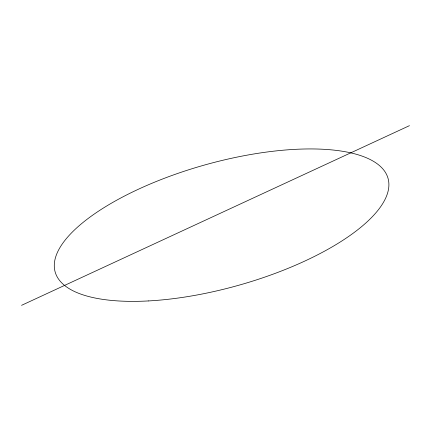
<?xml version="1.0" encoding="UTF-8"?>
<svg xmlns="http://www.w3.org/2000/svg" width="431" height="431" viewBox="0 0 431 431"><rect width="100%" height="100%" fill="white"/><g stroke="black" fill="none" stroke-linecap="round" stroke-linejoin="round"><path stroke-width="0.65" d="M21.55 305.337L409.45 125.663M148.415 300.935A172.901 62.5 -15.7 0 0 388.471 180.19A172.901 62.5 -15.7 0 0 127.878 194.311A172.901 62.5 -15.7 0 0 148.415 300.935"/></g></svg>
